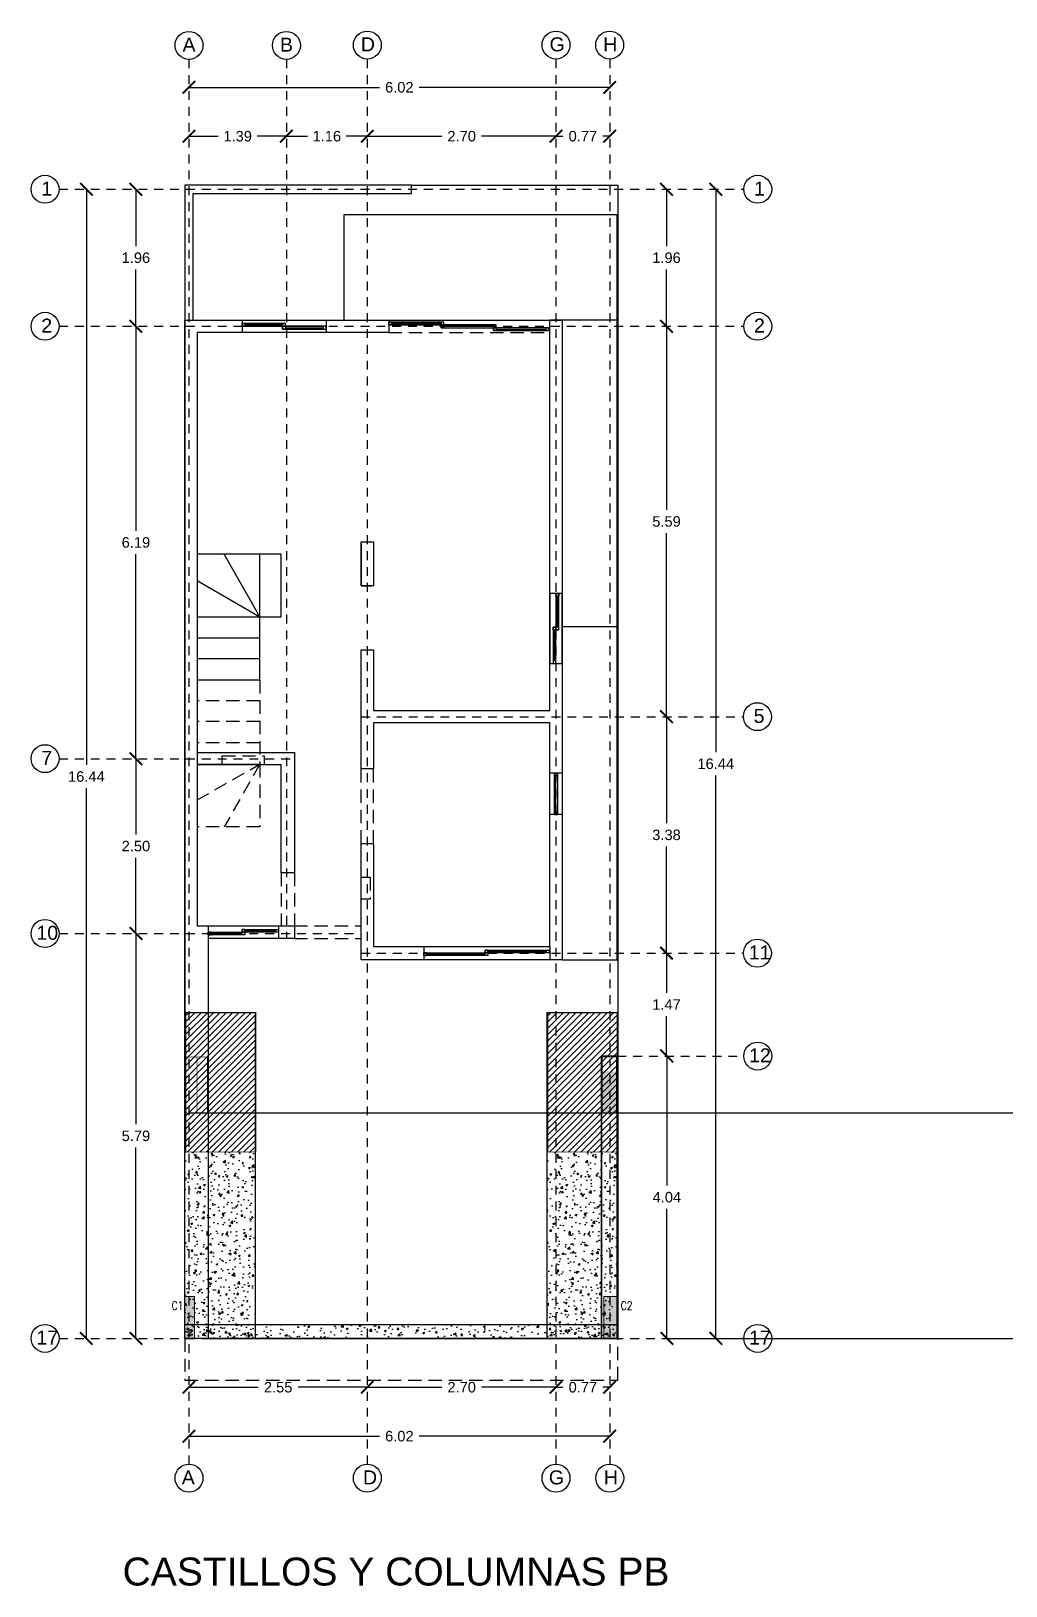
# Model space of a CAD drawing. Header units: metres. Extents: x -5 to 105, y 23 to 139.
# Drawn here: x 50.97 to 64.92, y 116.59 to 138.84 of the extents above; entities that cross this region are included whole.
import ezdxf

# ---------------------------------------------------------------- set-up
doc = ezdxf.new("R2010")
doc.units = ezdxf.units.M
doc.linetypes.add('DASHED2', pattern=[9.525, 6.35, -3.175])
for name, color, linetype in [('CIMENTACION', 30, 'Continuous'), ('Cotas', 1, 'Continuous'), ('Ejes', 30, 'DASHED2'), ('Escalera', 252, 'Continuous'), ('Muros', 8, 'Continuous'), ('PDF2_Calidad', 4, 'Continuous'), ('PDF2_COLUMNAS', 31, 'Continuous'), ('PDF2_Losa', 251, 'Continuous'), ('PDF2_ZAPATA', 30, 'Continuous'), ('Proyecciones', 254, 'DASHED2'), ('Textos', 7, 'Continuous'), ('Ventanas', 4, 'Continuous'), ('Zapata Corrida', 30, 'Continuous')]:
    doc.layers.add(name, color=color, linetype=linetype)
doc.layers.add('EST-castillos', color=31, linetype='Continuous', lineweight=0)
doc.styles.add('ROMANS', font='romans.shx', dxfattribs={"width": 0.8})
doc.styles.get("Standard").update_dxf_attribs({"font": 'arial.ttf'})
doc.dimstyles.new('Cotas', dxfattribs={"dimtxt": 0.15, "dimasz": 0.18, "dimexe": 0.18, "dimexo": 0.0625, "dimgap": 0.09, "dimtad": 0, "dimtih": 1, "dimtoh": 1, "dimzin": 0, "dimdsep": 46, "dimtxsty": 'Standard', "dimblk": 'ARCHTICK', "dimcen": 0.09, "dimse1": 1, "dimse2": 1, "dimclre": 30, "dimadec": 0, "dimazin": 0, "dimtfac": 1, "dimtofl": 0, "dimtmove": 0, "dimatfit": 3, "dimfxl": 1, "dimtolj": 1, "dimtzin": 0, "dimarcsym": 0})

# ---------------------------------------------------------------- blocks, each defined once
blk = doc.blocks.new('_ArchTick')
at = {"color": 0, "linetype": 'ByBlock', "const_width": 0.15}
blk.add_lwpolyline([(-0.5, -0.5), (0.5, 0.5)], dxfattribs=at)
blk = doc.blocks.new('*D31')
at = {"layer": 'Cotas', "color": 0, "lineweight": -2, "ltscale": 0.03, "transparency": 16777216}
for p, q in [((52.468, 125.929), (52.468, 123.199)), ((52.468, 120.136), (52.468, 122.866))]:
    blk.add_line(p, q, dxfattribs=at)
at = {"layer": 'Defpoints', "color": 0, "ltscale": 0.03, "transparency": 16777216}
for p in [(52.468, 125.929), (53.503, 125.929), (53.168, 120.136)]:
    blk.add_point(p, dxfattribs=at)
at = {"layer": 'Cotas', "color": 0, "lineweight": -2, "ltscale": 0.03, "transparency": 16777216, "xscale": 0.18, "yscale": 0.18, "zscale": 0.18}
for p, rotation in [((52.468, 125.929), 90), ((52.468, 120.136), 270)]:
    blk.add_blockref('_ArchTick', p, dxfattribs=dict(at, rotation=rotation))
at = {"layer": 'Cotas', "color": 0, "ltscale": 0.03, "transparency": 16777216, "insert": (52.468, 123.033), "char_height": 0.15, "attachment_point": 5}
blk.add_mtext('\\A1;5.79', dxfattribs=at)
blk = doc.blocks.new('*D32')
at = {"layer": 'Cotas', "color": 0, "lineweight": -2, "ltscale": 0.03, "transparency": 16777216}
for p, q in [((52.468, 128.431), (52.468, 127.347)), ((52.468, 125.929), (52.468, 127.014))]:
    blk.add_line(p, q, dxfattribs=at)
at = {"layer": 'Defpoints', "color": 0, "ltscale": 0.03, "transparency": 16777216}
for p in [(52.468, 128.431), (53.346, 128.431), (53.503, 125.929)]:
    blk.add_point(p, dxfattribs=at)
at = {"layer": 'Cotas', "color": 0, "lineweight": -2, "ltscale": 0.03, "transparency": 16777216, "xscale": 0.18, "yscale": 0.18, "zscale": 0.18}
for p, rotation in [((52.468, 128.431), 90), ((52.468, 125.929), 270)]:
    blk.add_blockref('_ArchTick', p, dxfattribs=dict(at, rotation=rotation))
at = {"layer": 'Cotas', "color": 0, "ltscale": 0.03, "transparency": 16777216, "insert": (52.468, 127.18), "char_height": 0.15, "attachment_point": 5}
blk.add_mtext('\\A1;2.50', dxfattribs=at)
blk = doc.blocks.new('*D33')
at = {"layer": 'Cotas', "color": 0, "lineweight": -2, "ltscale": 0.03, "transparency": 16777216}
for p, q in [((52.468, 134.619), (52.468, 131.692)), ((52.468, 128.431), (52.468, 131.358))]:
    blk.add_line(p, q, dxfattribs=at)
at = {"layer": 'Defpoints', "color": 0, "ltscale": 0.03, "transparency": 16777216}
for p in [(52.468, 134.619), (53.986, 134.619), (53.503, 128.431)]:
    blk.add_point(p, dxfattribs=at)
at = {"layer": 'Cotas', "color": 0, "lineweight": -2, "ltscale": 0.03, "transparency": 16777216, "xscale": 0.18, "yscale": 0.18, "zscale": 0.18}
for p, rotation in [((52.468, 134.619), 90), ((52.468, 128.431), 270)]:
    blk.add_blockref('_ArchTick', p, dxfattribs=dict(at, rotation=rotation))
at = {"layer": 'Cotas', "color": 0, "ltscale": 0.03, "transparency": 16777216, "insert": (52.468, 131.525), "char_height": 0.15, "attachment_point": 5}
blk.add_mtext('\\A1;6.19', dxfattribs=at)
blk = doc.blocks.new('*D34')
at = {"layer": 'Cotas', "color": 0, "lineweight": -2, "ltscale": 0.03, "transparency": 16777216}
for p, q in [((52.468, 136.579), (52.468, 135.765)), ((52.468, 134.619), (52.468, 135.432))]:
    blk.add_line(p, q, dxfattribs=at)
at = {"layer": 'Defpoints', "color": 0, "ltscale": 0.03, "transparency": 16777216}
for p in [(52.468, 136.579), (53.168, 136.579), (53.168, 134.619)]:
    blk.add_point(p, dxfattribs=at)
at = {"layer": 'Cotas', "color": 0, "lineweight": -2, "ltscale": 0.03, "transparency": 16777216, "xscale": 0.18, "yscale": 0.18, "zscale": 0.18}
for p, rotation in [((52.468, 136.579), 90), ((52.468, 134.619), 270)]:
    blk.add_blockref('_ArchTick', p, dxfattribs=dict(at, rotation=rotation))
at = {"layer": 'Cotas', "color": 0, "ltscale": 0.03, "transparency": 16777216, "insert": (52.468, 135.599), "char_height": 0.15, "attachment_point": 5}
blk.add_mtext('\\A1;1.96', dxfattribs=at)
blk = doc.blocks.new('*D35')
at = {"layer": 'Cotas', "color": 0, "lineweight": -2, "ltscale": 0.03, "transparency": 16777216}
for p, q in [((51.759, 136.579), (51.759, 128.342)), ((51.759, 120.136), (51.759, 128.009))]:
    blk.add_line(p, q, dxfattribs=at)
at = {"layer": 'Defpoints', "color": 0, "ltscale": 0.03, "transparency": 16777216}
for p in [(51.759, 136.579), (51.759, 136.579), (52.468, 120.136)]:
    blk.add_point(p, dxfattribs=at)
at = {"layer": 'Cotas', "color": 0, "lineweight": -2, "ltscale": 0.03, "transparency": 16777216, "xscale": 0.18, "yscale": 0.18, "zscale": 0.18}
for p, rotation in [((51.759, 136.579), 90), ((51.759, 120.136), 270)]:
    blk.add_blockref('_ArchTick', p, dxfattribs=dict(at, rotation=rotation))
at = {"layer": 'Cotas', "color": 0, "ltscale": 0.03, "transparency": 16777216, "insert": (51.759, 128.175), "char_height": 0.15, "attachment_point": 5}
blk.add_mtext('\\A1;16.44', dxfattribs=at)
blk = doc.blocks.new('*D36')
at = {"layer": 'Cotas', "color": 0, "lineweight": -2, "ltscale": 0.03, "transparency": 16777216}
for p, q in [((60.065, 124.175), (60.065, 122.322)), ((60.065, 120.136), (60.065, 121.989))]:
    blk.add_line(p, q, dxfattribs=at)
at = {"layer": 'Defpoints', "color": 0, "ltscale": 0.03, "transparency": 16777216}
for p in [(59.355, 124.175), (59.365, 120.136), (60.065, 120.136)]:
    blk.add_point(p, dxfattribs=at)
at = {"layer": 'Cotas', "color": 0, "lineweight": -2, "ltscale": 0.03, "transparency": 16777216, "xscale": 0.18, "yscale": 0.18, "zscale": 0.18}
for p, rotation in [((60.065, 124.175), 90), ((60.065, 120.136), 270)]:
    blk.add_blockref('_ArchTick', p, dxfattribs=dict(at, rotation=rotation))
at = {"layer": 'Cotas', "color": 0, "ltscale": 0.03, "transparency": 16777216, "insert": (60.065, 122.156), "char_height": 0.15, "attachment_point": 5}
blk.add_mtext('\\A1;4.04', dxfattribs=at)
blk = doc.blocks.new('*D37')
at = {"layer": 'Cotas', "color": 0, "lineweight": -2, "ltscale": 0.03, "transparency": 16777216}
for p, q in [((60.06, 125.648), (60.06, 125.08)), ((60.06, 124.18), (60.06, 124.749))]:
    blk.add_line(p, q, dxfattribs=at)
at = {"layer": 'Defpoints', "color": 0, "ltscale": 0.03, "transparency": 16777216}
for p in [(58.39, 125.648), (59.36, 124.18), (60.06, 124.18)]:
    blk.add_point(p, dxfattribs=at)
at = {"layer": 'Cotas', "color": 0, "lineweight": -2, "ltscale": 0.03, "transparency": 16777216, "xscale": 0.18, "yscale": 0.18, "zscale": 0.18}
for p, rotation in [((60.06, 125.648), 90), ((60.06, 124.18), 270)]:
    blk.add_blockref('_ArchTick', p, dxfattribs=dict(at, rotation=rotation))
at = {"layer": 'Cotas', "color": 0, "ltscale": 0.03, "transparency": 16777216, "insert": (60.06, 124.914), "char_height": 0.15, "attachment_point": 5}
blk.add_mtext('\\A1;1.47', dxfattribs=at)
blk = doc.blocks.new('*D38')
at = {"layer": 'Cotas', "color": 0, "lineweight": -2, "ltscale": 0.03, "transparency": 16777216}
for p, q in [((60.06, 129.032), (60.06, 127.507)), ((60.06, 125.648), (60.06, 127.174))]:
    blk.add_line(p, q, dxfattribs=at)
at = {"layer": 'Defpoints', "color": 0, "ltscale": 0.03, "transparency": 16777216}
for p in [(55.69, 129.032), (59.36, 125.648), (60.06, 125.648)]:
    blk.add_point(p, dxfattribs=at)
at = {"layer": 'Cotas', "color": 0, "lineweight": -2, "ltscale": 0.03, "transparency": 16777216, "xscale": 0.18, "yscale": 0.18, "zscale": 0.18}
for p, rotation in [((60.06, 129.032), 90), ((60.06, 125.648), 270)]:
    blk.add_blockref('_ArchTick', p, dxfattribs=dict(at, rotation=rotation))
at = {"layer": 'Cotas', "color": 0, "ltscale": 0.03, "transparency": 16777216, "insert": (60.06, 127.34), "char_height": 0.15, "attachment_point": 5}
blk.add_mtext('\\A1;3.38', dxfattribs=at)
blk = doc.blocks.new('*D39')
at = {"layer": 'Cotas', "color": 0, "lineweight": -2, "ltscale": 0.03, "transparency": 16777216}
for p, q in [((60.06, 134.619), (60.06, 131.992)), ((60.06, 129.032), (60.06, 131.659))]:
    blk.add_line(p, q, dxfattribs=at)
at = {"layer": 'Defpoints', "color": 0, "ltscale": 0.03, "transparency": 16777216}
for p in [(58.39, 134.619), (59.36, 129.032), (60.06, 129.032)]:
    blk.add_point(p, dxfattribs=at)
at = {"layer": 'Cotas', "color": 0, "lineweight": -2, "ltscale": 0.03, "transparency": 16777216, "xscale": 0.18, "yscale": 0.18, "zscale": 0.18}
for p, rotation in [((60.06, 134.619), 90), ((60.06, 129.032), 270)]:
    blk.add_blockref('_ArchTick', p, dxfattribs=dict(at, rotation=rotation))
at = {"layer": 'Cotas', "color": 0, "ltscale": 0.03, "transparency": 16777216, "insert": (60.06, 131.825), "char_height": 0.15, "attachment_point": 5}
blk.add_mtext('\\A1;5.59', dxfattribs=at)
blk = doc.blocks.new('*D40')
at = {"layer": 'Cotas', "color": 0, "lineweight": -2, "ltscale": 0.03, "transparency": 16777216}
for p, q in [((60.06, 136.579), (60.06, 135.765)), ((60.06, 134.619), (60.06, 135.432))]:
    blk.add_line(p, q, dxfattribs=at)
at = {"layer": 'Defpoints', "color": 0, "ltscale": 0.03, "transparency": 16777216}
for p in [(59.365, 136.579), (59.36, 134.619), (60.06, 134.619)]:
    blk.add_point(p, dxfattribs=at)
at = {"layer": 'Cotas', "color": 0, "lineweight": -2, "ltscale": 0.03, "transparency": 16777216, "xscale": 0.18, "yscale": 0.18, "zscale": 0.18}
for p, rotation in [((60.06, 136.579), 90), ((60.06, 134.619), 270)]:
    blk.add_blockref('_ArchTick', p, dxfattribs=dict(at, rotation=rotation))
at = {"layer": 'Cotas', "color": 0, "ltscale": 0.03, "transparency": 16777216, "insert": (60.06, 135.599), "char_height": 0.15, "attachment_point": 5}
blk.add_mtext('\\A1;1.96', dxfattribs=at)
blk = doc.blocks.new('*D41')
at = {"layer": 'Cotas', "color": 0, "lineweight": -2, "ltscale": 0.03, "transparency": 16777216}
for p, q in [((60.765, 136.579), (60.765, 128.524)), ((60.765, 120.136), (60.765, 128.191))]:
    blk.add_line(p, q, dxfattribs=at)
at = {"layer": 'Defpoints', "color": 0, "ltscale": 0.03, "transparency": 16777216}
for p in [(60.06, 136.579), (60.765, 136.579), (60.19, 120.136)]:
    blk.add_point(p, dxfattribs=at)
at = {"layer": 'Cotas', "color": 0, "lineweight": -2, "ltscale": 0.03, "transparency": 16777216, "xscale": 0.18, "yscale": 0.18, "zscale": 0.18}
for p, rotation in [((60.765, 136.579), 90), ((60.765, 120.136), 270)]:
    blk.add_blockref('_ArchTick', p, dxfattribs=dict(at, rotation=rotation))
at = {"layer": 'Cotas', "color": 0, "ltscale": 0.03, "transparency": 16777216, "insert": (60.765, 128.358), "char_height": 0.15, "attachment_point": 5}
blk.add_mtext('\\A1;16.44', dxfattribs=at)
blk = doc.blocks.new('*D42')
at = {"layer": 'Cotas', "color": 0, "lineweight": -2, "transparency": 16777216}
for p, q in [((55.779, 119.436), (56.843, 119.436)), ((58.479, 119.436), (57.415, 119.436))]:
    blk.add_line(p, q, dxfattribs=at)
at = {"layer": 'Defpoints', "color": 0, "transparency": 16777216}
for p in [(55.779, 119.436), (58.479, 119.436), (58.479, 119.436)]:
    blk.add_point(p, dxfattribs=at)
at = {"layer": 'Cotas', "color": 0, "lineweight": -2, "transparency": 16777216, "xscale": 0.18, "yscale": 0.18, "zscale": 0.18, "rotation": 180}
blk.add_blockref('_ArchTick', (55.779, 119.436), dxfattribs=at)
at = {"layer": 'Cotas', "color": 0, "lineweight": -2, "transparency": 16777216, "xscale": 0.18, "yscale": 0.18, "zscale": 0.18}
blk.add_blockref('_ArchTick', (58.479, 119.436), dxfattribs=at)
at = {"layer": 'Cotas', "color": 0, "transparency": 16777216, "insert": (57.129, 119.436), "char_height": 0.15, "attachment_point": 5}
blk.add_mtext('\\A1;2.70', dxfattribs=at)
blk = doc.blocks.new('*D43')
at = {"layer": 'Cotas', "color": 0, "lineweight": -2, "transparency": 16777216}
for p, q in [((53.227, 119.436), (54.217, 119.436)), ((55.779, 119.436), (54.79, 119.436))]:
    blk.add_line(p, q, dxfattribs=at)
at = {"layer": 'Defpoints', "color": 0, "transparency": 16777216}
for p in [(53.227, 119.436), (55.779, 119.436), (55.779, 119.436)]:
    blk.add_point(p, dxfattribs=at)
at = {"layer": 'Cotas', "color": 0, "lineweight": -2, "transparency": 16777216, "xscale": 0.18, "yscale": 0.18, "zscale": 0.18, "rotation": 180}
blk.add_blockref('_ArchTick', (53.227, 119.436), dxfattribs=at)
at = {"layer": 'Cotas', "color": 0, "lineweight": -2, "transparency": 16777216, "xscale": 0.18, "yscale": 0.18, "zscale": 0.18}
blk.add_blockref('_ArchTick', (55.779, 119.436), dxfattribs=at)
at = {"layer": 'Cotas', "color": 0, "transparency": 16777216, "insert": (54.503, 119.436), "char_height": 0.15, "attachment_point": 5}
blk.add_mtext('\\A1;2.55', dxfattribs=at)
blk = doc.blocks.new('*D44')
at = {"layer": 'Cotas', "color": 0, "lineweight": -2, "transparency": 16777216}
for p, q in [((53.227, 118.736), (55.953, 118.736)), ((59.247, 118.736), (56.522, 118.736))]:
    blk.add_line(p, q, dxfattribs=at)
at = {"layer": 'Defpoints', "color": 0, "transparency": 16777216}
for p in [(53.227, 118.736), (59.247, 118.736), (59.247, 118.736)]:
    blk.add_point(p, dxfattribs=at)
at = {"layer": 'Cotas', "color": 0, "lineweight": -2, "transparency": 16777216, "xscale": 0.18, "yscale": 0.18, "zscale": 0.18, "rotation": 180}
blk.add_blockref('_ArchTick', (53.227, 118.736), dxfattribs=at)
at = {"layer": 'Cotas', "color": 0, "lineweight": -2, "transparency": 16777216, "xscale": 0.18, "yscale": 0.18, "zscale": 0.18}
blk.add_blockref('_ArchTick', (59.247, 118.736), dxfattribs=at)
at = {"layer": 'Cotas', "color": 0, "transparency": 16777216, "insert": (56.237, 118.736), "char_height": 0.15, "attachment_point": 5}
blk.add_mtext('\\A1;6.02', dxfattribs=at)
blk = doc.blocks.new('*D45')
at = {"layer": 'Cotas', "color": 0, "lineweight": -2, "transparency": 16777216}
for p, q in [((53.227, 138.038), (55.953, 138.038)), ((59.247, 138.038), (56.521, 138.038))]:
    blk.add_line(p, q, dxfattribs=at)
at = {"layer": 'Defpoints', "color": 0, "transparency": 16777216}
for p in [(53.227, 138.038), (59.247, 138.038), (59.247, 138.038)]:
    blk.add_point(p, dxfattribs=at)
at = {"layer": 'Cotas', "color": 0, "lineweight": -2, "transparency": 16777216, "xscale": 0.18, "yscale": 0.18, "zscale": 0.18, "rotation": 180}
blk.add_blockref('_ArchTick', (53.227, 138.038), dxfattribs=at)
at = {"layer": 'Cotas', "color": 0, "lineweight": -2, "transparency": 16777216, "xscale": 0.18, "yscale": 0.18, "zscale": 0.18}
blk.add_blockref('_ArchTick', (59.247, 138.038), dxfattribs=at)
at = {"layer": 'Cotas', "color": 0, "transparency": 16777216, "insert": (56.237, 138.038), "char_height": 0.15, "attachment_point": 5}
blk.add_mtext('\\A1;6.02', dxfattribs=at)
blk = doc.blocks.new('*D46')
at = {"layer": 'Cotas', "color": 0, "lineweight": -2, "transparency": 16777216}
for p, q in [((58.479, 119.436), (58.578, 119.436)), ((59.247, 119.436), (59.148, 119.436))]:
    blk.add_line(p, q, dxfattribs=at)
at = {"layer": 'Defpoints', "color": 0, "transparency": 16777216}
for p in [(58.479, 119.436), (59.247, 119.436), (59.247, 119.436)]:
    blk.add_point(p, dxfattribs=at)
at = {"layer": 'Cotas', "color": 0, "lineweight": -2, "transparency": 16777216, "xscale": 0.18, "yscale": 0.18, "zscale": 0.18, "rotation": 180}
blk.add_blockref('_ArchTick', (58.479, 119.436), dxfattribs=at)
at = {"layer": 'Cotas', "color": 0, "lineweight": -2, "transparency": 16777216, "xscale": 0.18, "yscale": 0.18, "zscale": 0.18}
blk.add_blockref('_ArchTick', (59.247, 119.436), dxfattribs=at)
at = {"layer": 'Cotas', "color": 0, "transparency": 16777216, "insert": (58.863, 119.436), "char_height": 0.15, "attachment_point": 5}
blk.add_mtext('\\A1;0.77', dxfattribs=at)
blk = doc.blocks.new('*D47')
at = {"layer": 'Cotas', "color": 0, "lineweight": -2, "ltscale": 0.03, "transparency": 16777216}
for p, q in [((53.227, 137.338), (53.647, 137.338)), ((54.621, 137.338), (54.202, 137.338))]:
    blk.add_line(p, q, dxfattribs=at)
at = {"layer": 'Defpoints', "color": 0, "ltscale": 0.03, "transparency": 16777216}
for p in [(54.621, 137.338), (53.227, 136.638), (54.621, 136.638)]:
    blk.add_point(p, dxfattribs=at)
at = {"layer": 'Cotas', "color": 0, "lineweight": -2, "ltscale": 0.03, "transparency": 16777216, "xscale": 0.18, "yscale": 0.18, "zscale": 0.18, "rotation": 180}
blk.add_blockref('_ArchTick', (53.227, 137.338), dxfattribs=at)
at = {"layer": 'Cotas', "color": 0, "lineweight": -2, "ltscale": 0.03, "transparency": 16777216, "xscale": 0.18, "yscale": 0.18, "zscale": 0.18}
blk.add_blockref('_ArchTick', (54.621, 137.338), dxfattribs=at)
at = {"layer": 'Cotas', "color": 0, "ltscale": 0.03, "transparency": 16777216, "insert": (53.924, 137.338), "char_height": 0.15, "attachment_point": 5}
blk.add_mtext('\\A1;1.39', dxfattribs=at)
blk = doc.blocks.new('*D48')
at = {"layer": 'Cotas', "color": 0, "lineweight": -2, "ltscale": 0.03, "transparency": 16777216}
for p, q in [((54.621, 137.338), (54.923, 137.338)), ((55.779, 137.338), (55.478, 137.338))]:
    blk.add_line(p, q, dxfattribs=at)
at = {"layer": 'Defpoints', "color": 0, "ltscale": 0.03, "transparency": 16777216}
for p in [(55.779, 137.338), (54.621, 136.638), (55.779, 136.638)]:
    blk.add_point(p, dxfattribs=at)
at = {"layer": 'Cotas', "color": 0, "lineweight": -2, "ltscale": 0.03, "transparency": 16777216, "xscale": 0.18, "yscale": 0.18, "zscale": 0.18, "rotation": 180}
blk.add_blockref('_ArchTick', (54.621, 137.338), dxfattribs=at)
at = {"layer": 'Cotas', "color": 0, "lineweight": -2, "ltscale": 0.03, "transparency": 16777216, "xscale": 0.18, "yscale": 0.18, "zscale": 0.18}
blk.add_blockref('_ArchTick', (55.779, 137.338), dxfattribs=at)
at = {"layer": 'Cotas', "color": 0, "ltscale": 0.03, "transparency": 16777216, "insert": (55.2, 137.338), "char_height": 0.15, "attachment_point": 5}
blk.add_mtext('\\A1;1.16', dxfattribs=at)
blk = doc.blocks.new('*D49')
at = {"layer": 'Cotas', "color": 0, "lineweight": -2, "ltscale": 0.03, "transparency": 16777216}
for p, q in [((55.779, 137.338), (56.843, 137.338)), ((58.479, 137.338), (57.415, 137.338))]:
    blk.add_line(p, q, dxfattribs=at)
at = {"layer": 'Defpoints', "color": 0, "ltscale": 0.03, "transparency": 16777216}
for p in [(58.479, 137.338), (55.779, 136.638), (58.479, 136.638)]:
    blk.add_point(p, dxfattribs=at)
at = {"layer": 'Cotas', "color": 0, "lineweight": -2, "ltscale": 0.03, "transparency": 16777216, "xscale": 0.18, "yscale": 0.18, "zscale": 0.18, "rotation": 180}
blk.add_blockref('_ArchTick', (55.779, 137.338), dxfattribs=at)
at = {"layer": 'Cotas', "color": 0, "lineweight": -2, "ltscale": 0.03, "transparency": 16777216, "xscale": 0.18, "yscale": 0.18, "zscale": 0.18}
blk.add_blockref('_ArchTick', (58.479, 137.338), dxfattribs=at)
at = {"layer": 'Cotas', "color": 0, "ltscale": 0.03, "transparency": 16777216, "insert": (57.129, 137.338), "char_height": 0.15, "attachment_point": 5}
blk.add_mtext('\\A1;2.70', dxfattribs=at)
blk = doc.blocks.new('*D50')
at = {"layer": 'Cotas', "color": 0, "lineweight": -2, "ltscale": 0.03, "transparency": 16777216}
for p, q in [((58.479, 137.338), (58.578, 137.338)), ((59.247, 137.338), (59.147, 137.338))]:
    blk.add_line(p, q, dxfattribs=at)
at = {"layer": 'Defpoints', "color": 0, "ltscale": 0.03, "transparency": 16777216}
for p in [(59.247, 137.338), (58.479, 136.638), (59.247, 136.638)]:
    blk.add_point(p, dxfattribs=at)
at = {"layer": 'Cotas', "color": 0, "lineweight": -2, "ltscale": 0.03, "transparency": 16777216, "xscale": 0.18, "yscale": 0.18, "zscale": 0.18, "rotation": 180}
blk.add_blockref('_ArchTick', (58.479, 137.338), dxfattribs=at)
at = {"layer": 'Cotas', "color": 0, "lineweight": -2, "ltscale": 0.03, "transparency": 16777216, "xscale": 0.18, "yscale": 0.18, "zscale": 0.18}
blk.add_blockref('_ArchTick', (59.247, 137.338), dxfattribs=at)
at = {"layer": 'Cotas', "color": 0, "ltscale": 0.03, "transparency": 16777216, "insert": (58.863, 137.338), "char_height": 0.15, "attachment_point": 5}
blk.add_mtext('\\A1;0.77', dxfattribs=at)

msp = doc.modelspace()

# ---------------------------------------------------------------- hatches: boundary and pattern name
at = {"layer": 'CIMENTACION'}
h = msp.add_hatch(dxfattribs=at)
h.set_pattern_fill('AR-CONC', color=256, scale=0.0015)
h.set_pattern_definition([(50, (0.1, 0), (0.273277, -0.02390863), [0.028575, -0.314325]), (355, (0.1, 0), (-0.05286513, 0.28658527), [0.02286, -0.2514609]), (100.45144, (0.12277, -0.002), (0.22041187, 0.26267663), [0.024285, -0.26713537]), (46.1842, (0.1, 0.0762), (0.4066186, -0.0630635), [0.0428625, -0.4714875]), (96.63556, (0.1339, 0.07094), (0.3561062, 0.3711392), [0.0364275, -0.4007034]), (351.18415, (0.1, 0.0762), (0.3561062, 0.3711392), [0.03429, -0.3771896]), (21, (0.1381, 0.05715), (0.2274216, -0.1533978), [0.028575, -0.314325]), (326, (0.1381, 0.05715), (0.09270304, 0.27628195), [0.02286, -0.25146]), (71.45144, (0.15705, 0.04437), (0.32012463, 0.12288415), [0.024285, -0.2671349]), (37.5, (0.1, 0), (0.004632905, 0.12683256), [0, -0.248412, 0, -0.25527, 0, -0.2524125]), (7.5, (0.1, 0), (0.1002295, 0.15027086), [0, -0.145542, 0, -0.242697, 0, -0.0962025]), (327.5, (0.01504, 0), (0.20338589, -0.008593116), [0, -0.09525, 0, -0.29718, 0, -0.394335]), (317.5, (-0.02306, 0), (0.22219377, 0.03813974), [0, -0.123825, 0, -0.197358, 0, -0.280035])])
h.paths.add_polyline_path([(54.1732, 122.8011), (53.1683, 122.8011), (53.1683, 120.1361), (54.1732, 120.1361)])
h = msp.add_hatch(dxfattribs=at)
h.set_pattern_fill('AR-CONC', color=256, scale=0.0015)
h.set_pattern_definition([(50, (5.28215, 0), (0.273277, -0.02390863), [0.028575, -0.314325]), (355, (5.28215, 0), (-0.05286513, 0.28658527), [0.02286, -0.2514609]), (100.45144, (5.30493, -0.002), (0.22041187, 0.26267663), [0.024285, -0.26713537]), (46.1842, (5.28215, 0.0762), (0.4066186, -0.0630635), [0.0428625, -0.4714875]), (96.63556, (5.31604, 0.07094), (0.3561062, 0.3711392), [0.0364275, -0.4007034]), (351.18415, (5.28215, 0.0762), (0.3561062, 0.3711392), [0.03429, -0.3771896]), (21, (5.32025, 0.05715), (0.2274216, -0.1533978), [0.028575, -0.314325]), (326, (5.32025, 0.05715), (0.09270304, 0.27628195), [0.02286, -0.25146]), (71.45144, (5.3392, 0.04437), (0.32012463, 0.12288415), [0.024285, -0.2671349]), (37.5, (5.28215, 0), (0.004632905, 0.12683256), [0, -0.248412, 0, -0.25527, 0, -0.2524125]), (7.5, (5.28215, 0), (0.1002295, 0.15027086), [0, -0.145542, 0, -0.242697, 0, -0.0962025]), (327.5, (5.19719, 0), (0.20338589, -0.008593116), [0, -0.09525, 0, -0.29718, 0, -0.394335]), (317.5, (5.15909, 0), (0.22219377, 0.03813974), [0, -0.123825, 0, -0.197358, 0, -0.280035])])
h.paths.add_polyline_path([(59.3554, 122.8011), (58.3505, 122.8011), (58.3505, 120.1361), (59.3554, 120.1361)])
h = msp.add_hatch(dxfattribs=at)
h.set_pattern_fill('AR-CONC', color=256, scale=0.0015)
h.set_pattern_definition([(50, (3.10816, 0), (0.273277, -0.02390863), [0.028575, -0.314325]), (355, (3.10816, 0), (-0.05286513, 0.28658527), [0.02286, -0.2514609]), (100.45144, (3.13094, -0.002), (0.22041187, 0.26267663), [0.024285, -0.26713537]), (46.1842, (3.10816, 0.0762), (0.4066186, -0.0630635), [0.0428625, -0.4714875]), (96.63556, (3.14205, 0.07094), (0.3561062, 0.3711392), [0.0364275, -0.4007034]), (351.18415, (3.10816, 0.0762), (0.3561062, 0.3711392), [0.03429, -0.3771896]), (21, (3.14626, 0.05715), (0.2274216, -0.1533978), [0.028575, -0.314325]), (326, (3.14626, 0.05715), (0.09270304, 0.27628195), [0.02286, -0.25146]), (71.45144, (3.16521, 0.04437), (0.32012463, 0.12288415), [0.024285, -0.2671349]), (37.5, (3.10816, 0), (0.004632905, 0.12683256), [0, -0.248412, 0, -0.25527, 0, -0.2524125]), (7.5, (3.10816, 0), (0.1002295, 0.15027086), [0, -0.145542, 0, -0.242697, 0, -0.0962025]), (327.5, (3.0232, 0), (0.20338589, -0.008593116), [0, -0.09525, 0, -0.29718, 0, -0.394335]), (317.5, (2.9851, 0), (0.22219377, 0.03813974), [0, -0.123825, 0, -0.197358, 0, -0.280035])])
h.paths.add_polyline_path([(59.3554, 120.3361), (53.1683, 120.3361), (53.1683, 120.1361), (59.3554, 120.1361)])
at = {"layer": 'EST-castillos'}
h = msp.add_hatch(color=256, dxfattribs=at)
h.dxf.hatch_style = 1
h.paths.add_polyline_path([(53.1683, 120.7361), (53.1683, 120.1361), (53.3055, 120.1361), (53.3055, 120.7361)])
h = msp.add_hatch(color=256, dxfattribs=at)
h.dxf.hatch_style = 1
h.paths.add_polyline_path([(59.1652, 120.7361), (59.1652, 120.1361), (59.3652, 120.1361), (59.3652, 120.7361)])
at = {"layer": 'PDF2_COLUMNAS', "transparency": 33554559}
msp.add_hatch(color=256, dxfattribs=at).paths.add_polyline_path([(59.1386, 123.9587), (59.3455, 123.9587), (59.3455, 123.3578), (59.1386, 123.3578)])
at = {"layer": 'Zapata Corrida'}
h = msp.add_hatch(dxfattribs=at)
h.set_pattern_fill('ANSI31', color=256, scale=0.02)
h.set_pattern_definition([(45, (0.08709, 0), (-0.04490128, 0.04490128), [])])
h.paths.add_polyline_path([(54.1732, 124.801), (53.1683, 124.801), (53.1683, 122.8011), (54.1732, 122.8011)])
h = msp.add_hatch(dxfattribs=at)
h.set_pattern_fill('ANSI31', color=256, scale=0.02)
h.set_pattern_definition([(45, (5.269245, 0), (-0.04490128, 0.04490128), [])])
h.paths.add_polyline_path([(59.3554, 124.801), (58.3505, 124.801), (58.3505, 122.8011), (59.3554, 122.8011)])

# ---------------------------------------------------------------- linework, layer by layer
at = {"lineweight": 25}
for points in [[(56.0845, 134.7072), (58.3899, 134.7072)], [(58.5672, 134.7072), (58.3899, 134.7072)], [(58.5672, 130.3231), (59.3554, 130.3231), (59.3554, 134.7072), (58.5672, 134.7072)]]:
    msp.add_lwpolyline(points, dxfattribs=at)
msp.add_lwpolyline([(55.6904, 131.5053), (55.6904, 130.9043), (55.8382, 130.9043), (55.6904, 130.9043)], close=True, dxfattribs=at)
at = {"lineweight": 0, "const_width": 0.00985}
for points in [[(54.1732, 124.801), (53.1683, 124.801), (53.1683, 122.8011), (54.1732, 122.8011)], [(59.3554, 124.801), (58.3505, 124.801), (58.3505, 122.8011), (59.3554, 122.8011)]]:
    msp.add_lwpolyline(points, close=True, dxfattribs=at)
at = {"layer": 'CIMENTACION'}
for points in [[(53.1683, 124.801), (54.1732, 124.801), (54.1732, 120.1361), (53.1683, 120.1361)], [(58.3505, 124.801), (59.3554, 124.801), (59.3554, 120.1361), (58.3505, 120.1361)], [(53.1683, 120.3361), (59.3554, 120.3361), (59.3554, 120.1361), (53.1683, 120.1361)]]:
    msp.add_lwpolyline(points, close=True, dxfattribs=at)
at = {"layer": 'Cotas'}
for centre in [(53.2274, 138.6382), (54.6215, 138.6382), (55.7791, 138.6429), (58.4785, 138.6429), (59.2468, 138.6429), (51.1682, 136.5791), (61.3652, 136.5791), (51.1682, 134.6185), (61.3652, 134.6185), (61.3603, 129.0324), (51.1682, 128.4315), (51.1682, 125.9291), (61.3603, 125.6483), (61.3652, 124.1754), (51.1682, 120.1361), (61.3652, 120.1361), (53.2274, 118.1361), (55.7791, 118.1361), (58.4785, 118.1361), (59.247, 118.1361)]:
    msp.add_circle(centre, 0.2, dxfattribs=at)
at = {"layer": 'Ejes', "ltscale": 0.02}
for points in [[(53.2274, 138.4382), (53.2274, 118.3361)], [(54.6215, 138.4382), (54.6215, 125.8601)], [(55.7791, 138.4382), (55.7791, 118.3361)], [(58.4785, 138.4382), (58.4785, 118.3361)], [(59.2468, 138.4382), (59.247, 118.3361)], [(51.3682, 136.5791), (61.1652, 136.5791)], [(51.3682, 134.6185), (61.1652, 134.6185)], [(55.6904, 129.0324), (61.1603, 129.0324)], [(51.3682, 128.4315), (54.7348, 128.4315)], [(51.3682, 125.9291), (55.6904, 125.9291)], [(55.6904, 125.6483), (61.1603, 125.6483)], [(59.1288, 124.1754), (61.1652, 124.1754)], [(51.3682, 120.1361), (61.1652, 120.1361)]]:
    msp.add_lwpolyline(points, dxfattribs=at)
at = {"layer": 'Escalera'}
for points in [[(53.3456, 130.9831), (54.2422, 130.461), (53.7299, 131.3575)], [(54.2422, 129.5546), (54.2422, 131.3575), (53.3456, 131.3575)], [(53.3456, 130.461), (54.5476, 130.461), (54.5476, 131.3575), (53.3456, 131.3575)], [(54.2422, 129.5546), (54.2422, 131.3575)], [(54.2422, 130.1556), (53.3456, 130.1556)], [(54.2422, 129.86), (53.3456, 129.86)], [(54.2422, 129.5546), (53.3456, 129.5546)]]:
    msp.add_lwpolyline(points, dxfattribs=at)
at = {"layer": 'EST-castillos'}
for p, q in [((53.1683, 120.1361), (53.3183, 120.1361)), ((59.1652, 120.1361), (59.3152, 120.1361))]:
    msp.add_line(p, q, dxfattribs=at)
for points in [[(53.1683, 120.7361), (53.1683, 120.1361), (53.3055, 120.1361), (53.3055, 120.7361), (53.1683, 120.7361)], [(59.1652, 120.7361), (59.1652, 120.1361), (59.3652, 120.1361), (59.3652, 120.7361), (59.1652, 120.7361)]]:
    msp.add_lwpolyline(points, dxfattribs=at)
at = {"layer": 'Muros'}
for points in [[(53.2865, 134.7072), (53.2865, 136.52), (56.4096, 136.52), (56.4096, 136.6382), (53.1683, 136.6382), (53.1683, 134.7072)], [(56.4096, 136.6382), (59.3652, 136.6382), (59.3652, 120.1361)], [(58.5672, 125.5547), (59.3554, 125.5547), (59.3554, 136.2146), (55.4441, 136.2146), (55.4441, 134.7072)], [(58.5672, 128.2246), (58.3899, 128.2246)], [(58.5672, 127.6335), (58.3899, 127.6335)], [(53.5033, 126.0374), (53.5033, 125.8601)], [(54.5082, 126.0374), (54.5082, 125.8601)], [(56.587, 125.7419), (56.587, 125.5547)], [(58.3899, 125.7419), (58.3899, 125.5547)], [(59.1288, 120.1361), (59.1288, 124.1754), (59.3554, 124.1754), (59.3554, 120.1361), (59.3554, 124.1754), (59.1288, 124.1754), (59.1288, 120.1361), (59.3652, 120.1361)], [(53.5033, 120.1361), (59.1288, 120.1361)]]:
    msp.add_lwpolyline(points, dxfattribs=at)
for points in [[(53.1683, 122.7863), (53.1683, 134.7072)], [(53.5033, 120.1361), (53.1683, 120.1361), (53.1683, 134.7072), (56.0845, 134.7072), (56.0845, 134.5299), (53.3456, 134.5299), (53.3456, 128.5201), (54.7348, 128.5201), (54.7348, 126.796), (54.5476, 126.796), (54.5476, 128.3428), (53.3456, 128.3428), (53.3456, 126.0374), (54.7348, 126.0374), (54.7348, 125.8601), (53.5033, 125.8601)], [(55.6904, 125.5547), (55.6904, 127.2197), (55.8678, 127.2197), (55.8678, 125.7419), (58.3899, 125.7419), (58.3899, 128.9438), (55.8678, 128.9438), (55.8678, 128.2837), (55.6904, 128.2837), (55.6904, 129.9881), (55.8678, 129.9881), (55.8678, 129.1211), (58.3899, 129.1211), (58.3899, 134.7072), (58.5672, 134.7072), (58.5672, 125.5547)]]:
    msp.add_lwpolyline(points, close=True, dxfattribs=at)
at = {"layer": 'Muros', "lineweight": 25}
for points in [[(53.986, 134.7072), (53.986, 134.5299)], [(55.188, 134.7072), (55.188, 134.5299)], [(56.0845, 134.7072), (58.3899, 134.7072)]]:
    msp.add_lwpolyline(points, dxfattribs=at)
for points in [[(55.6904, 131.5349), (55.8678, 131.5349), (55.8678, 130.9043), (55.6904, 130.9043)], [(58.5672, 130.796), (58.3899, 130.796), (58.3899, 129.791), (58.5672, 129.791)]]:
    msp.add_lwpolyline(points, close=True, dxfattribs=at)
at = {"layer": 'PDF2_Calidad', "lineweight": 0, "const_width": 0.00985}
msp.add_lwpolyline([(59.3406, 123.3627), (59.3406, 124.1607), (59.1435, 124.1607), (59.1435, 123.3627)], close=True, dxfattribs=at)
at = {"layer": 'PDF2_COLUMNAS', "lineweight": 0, "const_width": 0.00985}
msp.add_lwpolyline([(53.1833, 123.3627), (53.3409, 123.3627), (53.3409, 124.1607), (53.1833, 124.1607)], close=True, dxfattribs=at)
at = {"layer": 'PDF2_COLUMNAS', "lineweight": 0}
msp.add_lwpolyline([(53.3409, 123.3627, 0.00985, 0.00985, 0), (53.4936, 123.3627, 0.0197, 0.0197, 0), (53.4936, 124.1607, 0.00985, 0.00985, 0), (53.3409, 124.1607, 0.00985, 0.00985, 0)], format="xyseb", close=True, dxfattribs=at)
at = {"layer": 'PDF2_Losa'}
for p, q in [((53.2274, 123.3627), (78.8636, 123.3627)), ((60.0652, 120.1361), (76.8336, 120.1361))]:
    msp.add_line(p, q, dxfattribs=at)
at = {"layer": 'PDF2_ZAPATA', "lineweight": 0, "const_width": 0.00985}
for points in [[(54.1882, 124.801), (53.1833, 124.801), (53.1833, 122.8012), (54.1882, 122.8012)], [(59.3701, 124.801), (58.3653, 124.801), (58.3653, 122.8012), (59.3701, 122.8012)]]:
    msp.add_lwpolyline(points, close=True, dxfattribs=at)
at = {"layer": 'Proyecciones', "ltscale": 0.03}
for points in [[(56.0845, 134.5299), (58.3899, 134.5299)], [(54.2422, 129.5546), (54.2422, 128.3527)], [(54.2422, 129.259), (53.3456, 129.259)], [(54.2422, 128.9635), (53.3456, 128.9635)], [(54.2422, 128.6581), (53.3456, 128.6581)], [(53.3456, 128.5201), (53.3456, 127.4561)], [(53.7003, 128.3428), (53.7003, 128.4709), (54.3013, 128.4709), (54.3013, 128.3428)], [(53.3456, 127.8404), (54.2422, 128.3527), (53.7299, 127.4561)], [(54.2422, 128.3527), (54.2422, 127.4561), (53.3456, 127.4561)], [(55.6904, 127.2197), (55.6904, 128.2837)], [(55.8678, 127.2197), (55.8678, 128.2837)], [(54.5476, 126.796), (54.5476, 126.0374)], [(54.7348, 126.796), (54.7348, 126.0374), (55.6904, 126.0374)], [(55.6904, 126.7369), (55.8185, 126.7369), (55.8185, 126.4217), (55.6904, 126.4217)], [(54.7348, 125.8601), (55.6904, 125.8601)], [(54.7348, 125.8601), (55.6904, 125.8601)], [(53.1683, 120.1361), (53.1683, 119.5361), (59.3652, 119.5361), (59.3652, 120.1361)]]:
    msp.add_lwpolyline(points, dxfattribs=at)
at = {"layer": 'Proyecciones', "lineweight": 0}
msp.add_lwpolyline([(54.2422, 128.3527), (53.3456, 128.3527)], dxfattribs=at)
at = {"layer": 'Ventanas'}
for points in [[(53.986, 134.6185), (53.986, 134.6579), (54.0254, 134.6579), (54.0254, 134.6185), (53.986, 134.6185), (54.6067, 134.6185), (54.6067, 134.6579), (53.986, 134.6579)], [(54.6067, 134.6579), (54.5673, 134.6579), (54.5673, 134.6185), (54.6067, 134.6185)], [(54.5673, 134.5791), (54.5673, 134.6185), (54.6067, 134.6185), (54.6067, 134.5791), (54.5673, 134.5791), (55.188, 134.5791), (55.188, 134.6185), (54.5673, 134.6185)], [(55.188, 134.6185), (55.1486, 134.6185), (55.1486, 134.5791), (55.188, 134.5791)], [(56.0845, 134.6382), (56.0845, 134.6776), (56.1239, 134.6776), (56.1239, 134.6382), (56.0845, 134.6382), (56.8727, 134.6382), (56.8727, 134.6776), (56.0845, 134.6776)], [(56.8727, 134.6776), (56.8333, 134.6776), (56.8333, 134.6382), (56.8727, 134.6382)], [(56.8333, 134.5988), (56.8333, 134.6382), (56.8727, 134.6382), (56.8727, 134.5988), (56.8333, 134.5988), (57.6214, 134.5988), (57.6214, 134.6382), (56.8333, 134.6382)], [(56.8333, 134.5988), (56.8333, 134.6382), (56.8727, 134.6382), (56.8727, 134.5988), (56.8333, 134.5988), (57.6214, 134.5988), (57.6214, 134.6382), (56.8333, 134.6382)], [(57.582, 134.6284), (56.8727, 134.6284)], [(57.582, 134.6185), (56.8727, 134.6185)], [(57.6214, 134.6382), (57.582, 134.6382), (57.582, 134.5988), (57.6214, 134.5988)], [(57.6214, 134.6382), (57.582, 134.6382), (57.582, 134.5988), (57.6214, 134.5988)], [(57.582, 134.5594), (57.582, 134.5988), (57.6214, 134.5988), (57.6214, 134.5594), (57.582, 134.5594), (58.3702, 134.5594), (58.3702, 134.5988), (57.582, 134.5988)], [(58.3702, 134.5988), (58.3308, 134.5988), (58.3308, 134.5594), (58.3702, 134.5594)], [(58.4785, 130.796), (58.5179, 130.796), (58.5179, 130.7565), (58.4785, 130.7565), (58.4785, 130.796), (58.4785, 130.2738), (58.5179, 130.2738), (58.5179, 130.796)], [(58.4391, 130.3132), (58.4785, 130.3132), (58.4785, 130.2738), (58.4391, 130.2738), (58.4391, 130.3132), (58.4391, 129.791), (58.4785, 129.791), (58.4785, 130.3132)], [(58.5179, 130.2738), (58.5179, 130.3132), (58.4785, 130.3132), (58.4785, 130.2738)], [(58.4785, 129.791), (58.4785, 129.8305), (58.4391, 129.8305), (58.4391, 129.791)], [(58.4588, 127.6335), (58.4982, 127.6335), (58.4982, 127.6729), (58.4588, 127.6729), (58.4588, 127.6335), (58.4588, 128.2246), (58.4982, 128.2246), (58.4982, 127.6335)], [(58.4982, 128.2246), (58.4982, 128.1852), (58.4588, 128.1852), (58.4588, 128.2246)], [(53.5033, 125.9488), (53.5033, 125.9094), (53.5427, 125.9094), (53.5427, 125.9488), (53.5033, 125.9488), (54.0254, 125.9488), (54.0254, 125.9094), (53.5033, 125.9094)], [(53.986, 125.9882), (53.986, 125.9488), (54.0254, 125.9488), (54.0254, 125.9882), (53.986, 125.9882), (54.5082, 125.9882), (54.5082, 125.9488), (53.986, 125.9488)], [(54.0254, 125.9094), (53.986, 125.9094), (53.986, 125.9488), (54.0254, 125.9488)], [(54.5082, 125.9488), (54.4688, 125.9488), (54.4688, 125.9882), (54.5082, 125.9882)], [(56.587, 125.6532), (56.587, 125.6138), (56.6264, 125.6138), (56.6264, 125.6532), (56.587, 125.6532), (57.5032, 125.6532), (57.5032, 125.6138), (56.587, 125.6138)], [(57.4638, 125.6926), (57.4638, 125.6532), (57.5032, 125.6532), (57.5032, 125.6926), (57.4638, 125.6926), (58.38, 125.6926), (58.38, 125.6532), (57.4638, 125.6532)], [(57.5032, 125.6138), (57.4638, 125.6138), (57.4638, 125.6532), (57.5032, 125.6532)], [(58.38, 125.6532), (58.3406, 125.6532), (58.3406, 125.6926), (58.38, 125.6926)]]:
    msp.add_lwpolyline(points, close=True, dxfattribs=at)
for points in [[(54.0254, 134.6481), (54.5673, 134.6481)], [(54.0254, 134.6382), (54.5673, 134.6382)], [(54.6067, 134.6087), (55.1486, 134.6087)], [(56.1239, 134.6678), (56.8333, 134.6678)], [(56.1239, 134.6579), (56.8333, 134.6579)], [(54.6067, 134.589), (55.1486, 134.589)], [(57.6214, 134.5791), (58.3308, 134.5791)], [(57.6214, 134.5693), (58.3308, 134.5693)], [(58.4884, 130.7565), (58.4884, 130.3132)], [(58.4982, 130.7565), (58.4982, 130.3132)], [(58.449, 130.2738), (58.449, 129.8305)], [(58.4588, 130.2738), (58.4588, 129.8305)], [(58.4687, 127.6729), (58.4687, 128.1852)], [(58.4785, 127.6729), (58.4785, 128.1852)], [(53.5427, 125.9389), (53.986, 125.9389)], [(54.0254, 125.9783), (54.4688, 125.9783)], [(54.0254, 125.9685), (54.4688, 125.9685)], [(53.5427, 125.9192), (53.986, 125.9192)], [(56.6264, 125.6335), (57.4638, 125.6335)], [(56.6264, 125.6237), (57.4638, 125.6237)], [(57.5032, 125.6729), (58.3406, 125.6729)], [(57.5032, 125.6631), (58.3406, 125.6631)]]:
    msp.add_lwpolyline(points, dxfattribs=at)

# ---------------------------------------------------------------- texts
at = {"layer": 'Cotas', "char_height": 0.2, "attachment_point": 1}
for s, insert in [('A', (53.1349, 138.7489)), ('B', (54.529, 138.7489)), ('D', (55.6866, 138.7536)), ('G', (58.386, 138.7536)), ('H', (59.1543, 138.7536)), ('1', (51.1145, 136.6898)), ('1', (61.3115, 136.6898)), ('2', (51.1145, 134.7293)), ('2', (61.3115, 134.7293)), ('5', (61.3066, 129.1432)), ('7', (51.1145, 128.5422)), ('10', (51.0443, 126.0398)), ('11', (61.2364, 125.759)), ('12', (61.2413, 124.2861)), ('17', (51.0443, 120.2468)), ('17', (61.2413, 120.2468)), ('A', (53.1237, 118.2468)), ('D', (55.717, 118.2468)), ('G', (58.3762, 118.2468)), ('H', (59.1631, 118.2468))]:
    msp.add_mtext_dynamic_manual_height_columns(s, width=0.39978, gutter_width=12.5, heights=[0], dxfattribs=dict(at, insert=insert))
at = {"layer": 'EST-castillos', "char_height": 0.12, "width": 0.097804, "attachment_point": 5, "style": 'ROMANS'}
for s, insert in [('C1', (53.0624, 120.6055)), ('C2', (59.489, 120.6055))]:
    msp.add_mtext(s, dxfattribs=dict(at, insert=insert))
at = {"layer": 'Textos', "insert": (52.2771, 116.9997), "char_height": 0.4, "attachment_point": 1}
msp.add_mtext_dynamic_manual_height_columns('CASTILLOS Y COLUMNAS PB', width=10.004826, gutter_width=3.5698, heights=[0.4231], dxfattribs=at)

# ---------------------------------------------------------------- dimensions: what is measured, and where the dimension line sits
at = {"layer": 'Cotas'}
for base, p1, p2, picture, middle in [((59.2468, 138.0382), (53.2272, 138.0382), (59.2468, 138.0382), '*D45', (56.237, 138.0382)), ((55.7791, 119.4361), (53.2274, 119.4361), (55.7791, 119.4361), '*D43', (54.5033, 119.4361)), ((58.4785, 119.4361), (55.7791, 119.4361), (58.4785, 119.4361), '*D42', (57.1288, 119.4361)), ((59.247, 119.4361), (58.4785, 119.4361), (59.247, 119.4361), '*D46', (58.8628, 119.4361)), ((59.247, 118.7361), (53.2274, 118.7361), (59.247, 118.7361), '*D44', (56.2372, 118.7361))]:
    dim = msp.add_linear_dim(base=base, p1=p1, p2=p2, dimstyle='Cotas', dxfattribs=at)
    dim.commit()
    dim.dimension.update_dxf_attribs({"geometry": picture, "text_midpoint": middle})
at = {"layer": 'Cotas', "ltscale": 0.03}
for base, p1, p2, picture, middle in [((54.6215, 137.3382), (53.2274, 136.6382), (54.6215, 136.6382), '*D47', (53.9245, 137.3382)), ((55.7791, 137.3382), (54.6215, 136.6382), (55.7791, 136.6382), '*D48', (55.2003, 137.3382)), ((58.4785, 137.3382), (55.7791, 136.6382), (58.4785, 136.6382), '*D49', (57.1288, 137.3382)), ((59.2468, 137.3382), (58.4785, 136.6382), (59.2468, 136.6382), '*D50', (58.8627, 137.3382))]:
    dim = msp.add_linear_dim(base=base, p1=p1, p2=p2, dimstyle='Cotas', dxfattribs=at)
    dim.commit()
    dim.dimension.update_dxf_attribs({"geometry": picture, "text_midpoint": middle})
dim = msp.add_linear_dim(base=(51.7588, 136.5791), p1=(52.4682, 120.1361), p2=(51.7588, 136.5791), angle=90, dimstyle='Cotas', dxfattribs=at)
dim.commit()
dim.dimension.update_dxf_attribs({"geometry": '*D35', "text_midpoint": (51.7588, 128.1754), "dimtype": 160})
for base, p1, p2, picture, middle in [((52.4682, 136.5791), (53.1683, 134.6185), (53.1683, 136.5791), '*D34', (52.4682, 135.5988)), ((60.0603, 134.6185), (59.3652, 136.5791), (59.3603, 134.6185), '*D40', (60.0603, 135.5988)), ((60.7652, 136.5791), (60.1903, 120.1361), (60.0603, 136.5791), '*D41', (60.7652, 128.3576)), ((52.4682, 134.6185), (53.5033, 128.4315), (53.986, 134.6185), '*D33', (52.4682, 131.525)), ((60.0603, 129.0324), (58.3899, 134.6185), (59.3603, 129.0324), '*D39', (60.0603, 131.8255)), ((60.0603, 125.6483), (55.6904, 129.0324), (59.3603, 125.6483), '*D38', (60.0603, 127.3404)), ((52.4682, 128.4315), (53.5033, 125.9291), (53.3456, 128.4315), '*D32', (52.4682, 127.1803)), ((52.4682, 125.9291), (53.1683, 120.1361), (53.5033, 125.9291), '*D31', (52.4682, 123.0326)), ((60.0603, 124.1803), (58.3899, 125.6483), (59.3603, 124.1803), '*D37', (60.0603, 124.9143)), ((60.0652, 120.1361), (59.3554, 124.1754), (59.3652, 120.1361), '*D36', (60.0652, 122.1557))]:
    dim = msp.add_linear_dim(base=base, p1=p1, p2=p2, angle=90, dimstyle='Cotas', dxfattribs=at)
    dim.commit()
    dim.dimension.update_dxf_attribs({"geometry": picture, "text_midpoint": middle})

doc.saveas('drawing.dxf')
